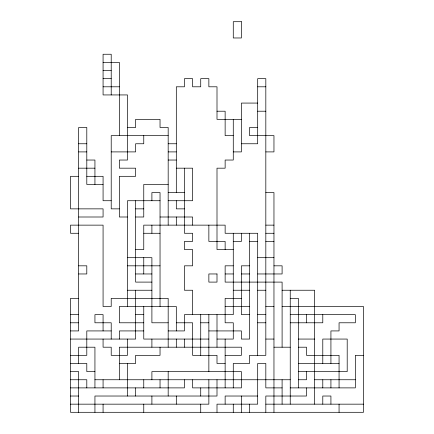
<?xml version="1.0" encoding="UTF-8"?>
<svg xmlns="http://www.w3.org/2000/svg" width="434" height="434" viewBox="0 0 434 434"><rect width="100%" height="100%" fill="white"/><g stroke="black" fill="none" stroke-linecap="round" stroke-linejoin="round"><path stroke-width="0.65" d="M103.075 62.387L119.35 62.387L119.35 135.625M103.075 70.525L111.212 70.525M103.075 78.662L111.212 78.662M103.075 86.8L119.35 86.8M257.688 86.8L265.825 86.8M257.688 103.075L241.412 103.075L241.412 151.9L233.275 151.9M217 111.212L225.137 111.212L225.137 135.625L233.275 135.625M257.688 111.212L265.825 111.212M241.412 119.35L217 119.35L217 86.8L208.862 86.8L208.862 78.662L200.725 78.662L200.725 86.8L192.588 86.8L192.588 78.662L184.45 78.662L184.45 86.8L176.312 86.8L176.312 192.588M127.487 127.487L135.625 127.487L135.625 119.35L160.037 119.35L160.037 127.487L168.175 127.487L168.175 225.137M257.688 127.487L249.55 127.487L249.55 135.625L273.962 135.625L273.962 151.9L265.825 151.9M168.175 135.625L111.212 135.625L111.212 208.862L119.35 208.862M78.662 143.762L86.8 143.762M168.175 143.762L176.312 143.762M241.412 143.762L257.688 143.762L257.688 78.662L265.825 78.662L265.825 355.337L249.55 355.337L249.55 363.475L233.275 363.475L233.275 387.887M78.662 151.9L86.8 151.9M111.212 151.9L135.625 151.9L135.625 143.762L143.762 143.762L143.762 135.625M168.175 151.9L176.312 151.9M86.8 160.037L94.938 160.037L94.938 184.45M168.175 160.037L176.312 160.037M78.662 168.175L94.938 168.175M176.312 168.175L192.588 168.175L192.588 200.725L168.175 200.725M78.662 176.312L70.525 176.312L70.525 208.862L103.075 208.862L103.075 217L78.662 217M86.8 176.312L103.075 176.312L103.075 200.725L111.212 200.725M103.075 184.45L86.8 184.45L86.8 127.487L78.662 127.487L78.662 330.925L70.525 330.925M168.175 184.45L143.762 184.45L143.762 217L135.625 217M168.175 192.588L184.45 192.588M265.825 192.588L273.962 192.588L273.962 412.3M160.037 200.725L127.487 200.725L127.487 306.512M135.625 208.862L143.762 208.862M184.45 208.862L176.312 208.862L176.312 200.725M127.487 217L119.35 217L119.35 176.312L135.625 176.312L135.625 168.175L119.35 168.175L119.35 160.037L127.487 160.037L127.487 94.938L103.075 94.938L103.075 54.25L111.212 54.25L111.212 94.938M160.037 217L192.588 217L192.588 225.137M265.825 225.137L273.962 225.137M78.662 233.275L70.525 233.275L70.525 225.137L103.075 225.137L103.075 306.512L111.212 306.512L111.212 298.375L168.175 298.375L168.175 347.2M143.762 233.275L160.037 233.275M265.825 233.275L273.962 233.275M233.275 241.412L241.412 241.412L241.412 233.275M249.55 241.412L257.688 241.412M265.825 241.412L273.962 241.412M135.625 249.55L143.762 249.55L143.762 225.137L225.137 225.137L225.137 233.275L257.688 233.275L257.688 355.337M233.275 249.55L217 249.55L217 168.175L225.137 168.175L225.137 160.037L233.275 160.037L233.275 119.35M127.487 257.688L151.9 257.688L151.9 322.787L168.175 322.787M257.688 257.688L273.962 257.688M78.662 265.825L86.8 265.825L86.8 273.962L78.662 273.962M127.487 265.825L160.037 265.825M233.275 265.825L225.137 265.825L225.137 282.1L282.1 282.1L282.1 347.2M249.55 265.825L241.412 265.825L241.412 314.65L249.55 314.65M273.962 265.825L282.1 265.825L282.1 273.962L257.688 273.962M135.625 273.962L151.9 273.962M225.137 273.962L233.275 273.962M241.412 273.962L249.55 273.962M151.9 282.1L135.625 282.1L135.625 200.725M127.487 290.238L151.9 290.238M233.275 290.238L249.55 290.238M257.688 290.238L265.825 290.238M282.1 290.238L314.65 290.238L314.65 404.162M78.662 298.375L70.525 298.375L70.525 412.3L363.475 412.3L363.475 306.512L282.1 306.512M241.412 298.375L225.137 298.375L225.137 322.787L233.275 322.787L233.275 339.062L217 339.062M290.238 298.375L298.375 298.375L298.375 387.887M225.137 306.512L249.55 306.512M265.825 306.512L273.962 306.512M70.525 314.65L78.662 314.65M135.625 314.65L143.762 314.65M257.688 314.65L265.825 314.65M290.238 314.65L355.337 314.65L355.337 322.787L339.062 322.787L339.062 330.925L330.925 330.925L330.925 363.475M70.525 322.787L78.662 322.787M143.762 322.787L119.35 322.787L119.35 306.512L176.312 306.512L176.312 330.925M176.312 322.787L192.588 322.787L192.588 355.337L217 355.337L217 363.475L225.137 363.475M200.725 322.787L208.862 322.787M257.688 322.787L265.825 322.787M290.238 322.787L322.787 322.787L322.787 314.65M111.212 330.925L86.8 330.925L86.8 355.337L70.525 355.337M143.762 330.925L119.35 330.925L119.35 339.062M168.175 330.925L184.45 330.925L184.45 314.65L233.275 314.65L233.275 233.275M208.862 330.925L241.412 330.925L241.412 339.062L249.55 339.062L249.55 233.275M70.525 339.062L135.625 339.062L135.625 290.238M208.862 339.062L143.762 339.062L143.762 306.512M265.825 339.062L273.962 339.062M298.375 339.062L314.65 339.062M273.962 347.2L290.238 347.2M298.375 347.2L306.512 347.2L306.512 355.337L339.062 355.337L339.062 387.887M225.137 355.337L241.412 355.337L241.412 347.2L119.35 347.2L119.35 379.75M363.475 355.337L355.337 355.337L355.337 387.887L290.238 387.887M70.525 363.475L86.8 363.475L86.8 371.613L94.938 371.613M119.35 363.475L135.625 363.475L135.625 355.337L160.037 355.337L160.037 347.2M298.375 363.475L339.062 363.475M70.525 371.613L78.662 371.613L78.662 412.3M298.375 371.613L347.2 371.613L347.2 339.062L322.787 339.062L322.787 363.475M70.525 379.75L86.8 379.75L86.8 387.887M94.938 379.75L290.238 379.75M298.375 379.75L306.512 379.75L306.512 371.613M314.65 379.75L355.337 379.75M70.525 387.887L184.45 387.887L184.45 379.75M282.1 387.887L265.825 387.887L265.825 363.475L257.688 363.475L257.688 404.162L217 404.162L217 412.3M70.525 396.025L78.662 396.025M257.688 396.025L225.137 396.025L225.137 404.162M70.525 404.162L208.862 404.162L208.862 379.75M265.825 404.162L363.475 404.162M339.062 404.162L339.062 412.3M330.925 379.75L330.925 387.887M330.925 404.162L330.925 396.025L322.787 396.025L322.787 404.162M322.787 379.75L322.787 387.887M306.512 314.65L306.512 322.787M306.512 387.887L306.512 396.025L265.825 396.025L265.825 412.3M290.238 290.238L290.238 404.162M282.1 379.75L282.1 404.162M249.55 404.162L249.55 412.3M241.412 396.025L241.412 412.3M233.275 404.162L233.275 412.3M225.137 249.55L225.137 241.412L208.862 241.412L208.862 225.137M225.137 339.062L225.137 387.887M217 314.65L217 347.2M217 379.75L217 396.025L94.938 396.025L94.938 412.3M208.862 314.65L208.862 371.613M200.725 314.65L200.725 355.337M200.725 387.887L200.725 396.025M200.725 404.162L200.725 412.3M192.588 314.65L192.588 290.238L184.45 290.238L184.45 265.825L192.588 265.825L192.588 249.55L184.45 249.55L184.45 241.412L192.588 241.412L192.588 233.275L184.45 233.275L184.45 168.175M192.588 379.75L192.588 387.887L241.412 387.887L241.412 371.613L151.9 371.613L151.9 379.75M184.45 339.062L184.45 347.2M176.312 217L176.312 225.137M176.312 339.062L176.312 347.2M176.312 396.025L176.312 404.162M168.175 371.613L168.175 396.025M160.037 306.512L160.037 192.588L151.9 192.588L151.9 200.725M160.037 379.75L160.037 387.887M151.9 225.137L151.9 233.275M151.9 339.062L151.9 347.2M151.9 396.025L151.9 404.162M143.762 257.688L143.762 273.962M143.762 379.75L143.762 387.887M143.762 404.162L143.762 412.3M135.625 387.887L135.625 396.025M127.487 339.062L127.487 355.337L111.212 355.337L111.212 347.2L103.075 347.2L103.075 339.062M127.487 363.475L127.487 396.025M111.212 339.062L111.212 322.787L94.938 322.787L94.938 314.65L103.075 314.65L103.075 330.925M103.075 379.75L103.075 387.887M103.075 404.162L103.075 412.3M94.938 387.887L94.938 347.2L78.662 347.2L78.662 363.475M241.412 21.7L233.275 21.7L233.275 37.975L241.412 37.975L241.412 21.7M217 273.962L208.862 273.962L208.862 282.1L217 282.1L217 273.962"/></g></svg>
